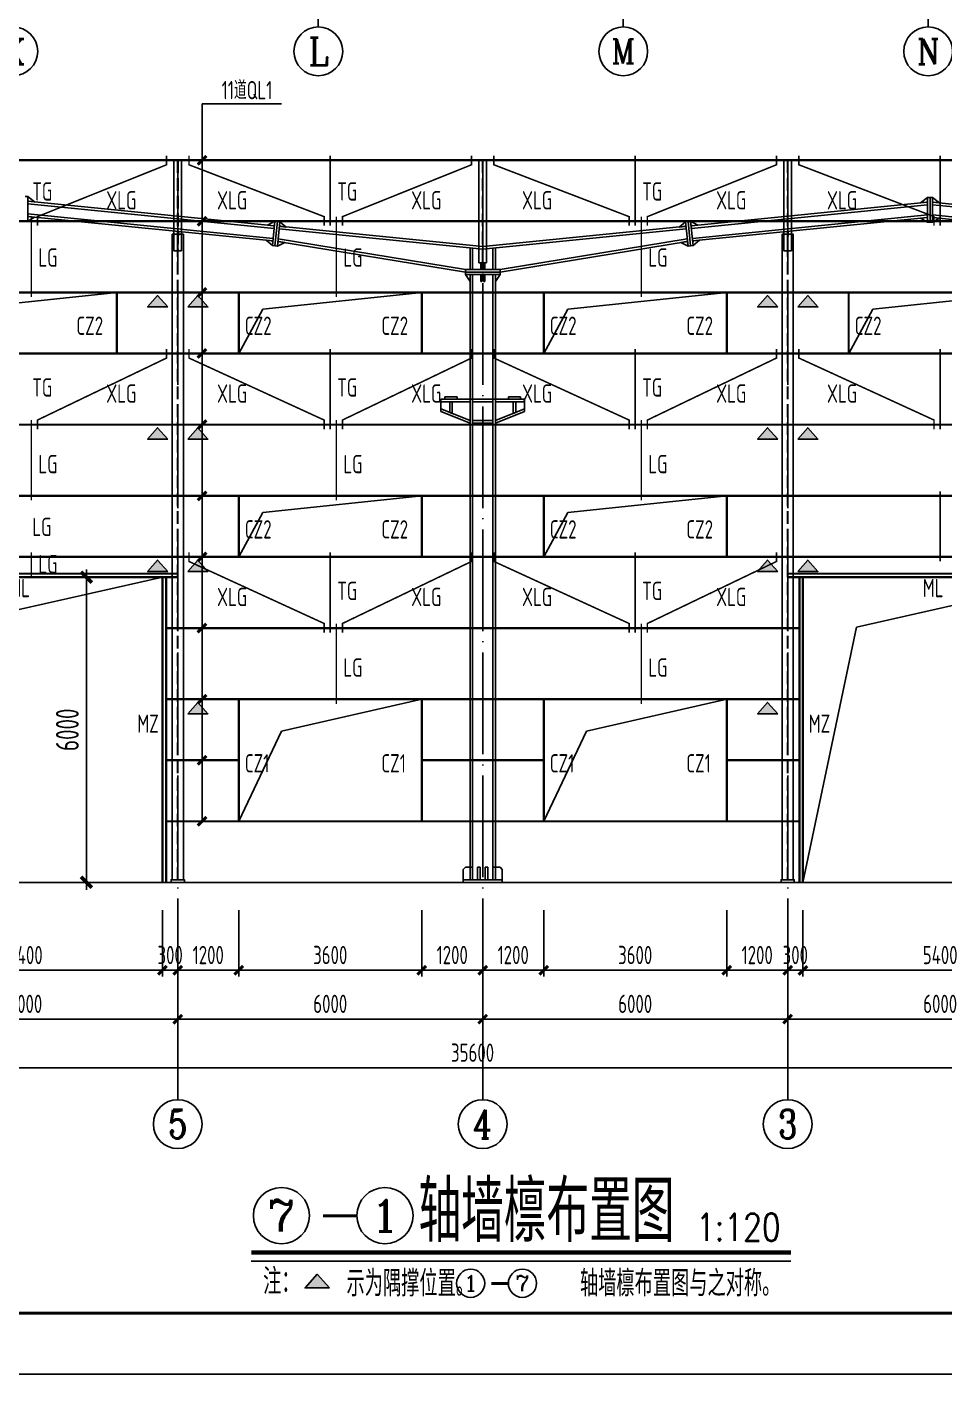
# Model space of a CAD drawing. Extents: x -1389621 to 57380, y -92505 to 283644.
# Drawn here: x 19604 to 37649, y 56395 to 82884 of the extents above; entities that cross this region are included whole.
import ezdxf
from ezdxf.enums import TextEntityAlignment as Align

# ---------------------------------------------------------------- set-up
doc = ezdxf.new("R2010")
doc.units = 0
doc.header["$LTSCALE"] = 100
doc.header["$MEASUREMENT"] = 0
doc.linetypes.add('DASH', pattern=[0.35, 0.25, -0.1])
doc.linetypes.add('DOTE', pattern=[2.42, 2, -0.2, 0.02, -0.2])
doc.layers.get('0').update_dxf_attribs({"linetype": 'CONTINUOUS'})
doc.layers.get('Defpoints').update_dxf_attribs({"linetype": 'CONTINUOUS'})
for name, color, linetype in [('10', 7, 'CONTINUOUS'), ('14', 2, 'CONTINUOUS'), ('5图框', 7, 'CONTINUOUS'), ('AXIS', 3, 'CONTINUOUS'), ('AXIS_TEXT', 7, 'CONTINUOUS'), ('BORDER', 7, 'CONTINUOUS'), ('DIM', 3, 'CONTINUOUS'), ('DIM_SYMB', 3, 'CONTINUOUS'), ('DOTE', 1, 'DOTE'), ('PUB_DIM', 3, 'CONTINUOUS'), ('TC', 151, 'CONTINUOUS'), ('构件号', 1, 'CONTINUOUS'), ('柱子', 3, 'CONTINUOUS'), ('系杆支撑', 2, 'CONTINUOUS')]:
    doc.layers.add(name, color=color, linetype=linetype)
doc.layers.add('HATCH', color=254, linetype='CONTINUOUS', lineweight=0)
doc.layers.add('数字', color=3, linetype='CONTINUOUS', lineweight=20)
doc.styles.add('_TCH_AXIS', font='COMPLEX', dxfattribs={"bigfont": 'GBCBIG'})
doc.styles.add('COMPLEX', font='COMPLEX')
doc.styles.add('hztxt', font='txt', dxfattribs={"width": 0.7, "height": 10, "bigfont": 'hztxt.shx'})
doc.styles.add('TSSD_Dimension', font='tssdeng.shx', dxfattribs={"width": 0.7, "bigfont": 'hztxt.shx'})
doc.styles.add('TSSD_REIN', font='Tssdeng.shx', dxfattribs={"width": 0.7, "bigfont": 'hztxt.shx'})
doc.dimstyles.new('TSSD_100_100', dxfattribs={"dimtxt": 300, "dimasz": 100, "dimexe": 100, "dimexo": 250, "dimgap": 100, "dimtad": 1, "dimdec": 0, "dimzin": 0, "dimdsep": 46, "dimtxsty": 'TSSD_Dimension', "dimblk": 'ARCHTICK', "dimblk1": 'ARCHTICK', "dimblk2": 'ARCHTICK', "dimcen": 0, "dimdle": 100, "dimclrt": 7, "dimadec": 0, "dimazin": 0, "dimtfac": 1, "dimtdec": 0, "dimtix": 1, "dimtmove": 2, "dimatfit": 3, "dimfxl": 0, "dimtolj": 1, "dimtzin": 0, "dimarcsym": 0})

# ---------------------------------------------------------------- blocks, each defined once
blk = doc.blocks.new('_ArchTick')
at = {"color": 0, "linetype": 'ByBlock'}
blk.add_lwpolyline([(-0.71, -0.71, 0.5, 0.5, 0), (0.71, 0.71, 0.5, 0.5, 0)], format="xyseb", dxfattribs=at)
blk = doc.blocks.new('*D246')
at = {"layer": 'Defpoints', "color": 0, "ltscale": 100}
for p in [(34572, 64854), (40572, 64854), (34572, 63375)]:
    blk.add_point(p, dxfattribs=at)
at = {"layer": 'DIM', "color": 0, "lineweight": -2, "ltscale": 100}
for p, q in [((34572, 64554), (34572, 63255)), ((40572, 64554), (40572, 63255)), ((40692, 63375), (34452, 63375))]:
    blk.add_line(p, q, dxfattribs=at)
at = {"layer": 'DIM', "color": 0, "lineweight": -2, "ltscale": 100, "xscale": 120, "yscale": 120, "zscale": 120, "rotation": 180}
blk.add_blockref('_ArchTick', (34572, 63375), dxfattribs=at)
at = {"layer": 'DIM', "color": 0, "lineweight": -2, "ltscale": 100, "xscale": 120, "yscale": 120, "zscale": 120}
blk.add_blockref('_ArchTick', (40572, 63375), dxfattribs=at)
at = {"layer": 'DIM', "color": 7, "ltscale": 100, "insert": (37572, 63675), "char_height": 360, "attachment_point": 5, "style": 'TSSD_Dimension'}
blk.add_mtext('\\A1;6000', dxfattribs=at)
blk = doc.blocks.new('*D247')
at = {"layer": 'Defpoints', "color": 0, "ltscale": 100}
for p in [(28572, 64854), (34572, 64854), (28572, 63375)]:
    blk.add_point(p, dxfattribs=at)
at = {"layer": 'DIM', "color": 0, "lineweight": -2, "ltscale": 100}
for p, q in [((28572, 64554), (28572, 63255)), ((34572, 64554), (34572, 63255)), ((34692, 63375), (28452, 63375))]:
    blk.add_line(p, q, dxfattribs=at)
at = {"layer": 'DIM', "color": 0, "lineweight": -2, "ltscale": 100, "xscale": 120, "yscale": 120, "zscale": 120, "rotation": 180}
blk.add_blockref('_ArchTick', (28572, 63375), dxfattribs=at)
at = {"layer": 'DIM', "color": 0, "lineweight": -2, "ltscale": 100, "xscale": 120, "yscale": 120, "zscale": 120}
blk.add_blockref('_ArchTick', (34572, 63375), dxfattribs=at)
at = {"layer": 'DIM', "color": 7, "ltscale": 100, "insert": (31572, 63675), "char_height": 360, "attachment_point": 5, "style": 'TSSD_Dimension'}
blk.add_mtext('\\A1;6000', dxfattribs=at)
blk = doc.blocks.new('*D248')
at = {"layer": 'Defpoints', "color": 0, "ltscale": 100}
for p in [(22572, 64854), (28572, 64854), (22572, 63375)]:
    blk.add_point(p, dxfattribs=at)
at = {"layer": 'DIM', "color": 0, "lineweight": -2, "ltscale": 100}
for p, q in [((22572, 64554), (22572, 63255)), ((28572, 64554), (28572, 63255)), ((28692, 63375), (22452, 63375))]:
    blk.add_line(p, q, dxfattribs=at)
at = {"layer": 'DIM', "color": 0, "lineweight": -2, "ltscale": 100, "xscale": 120, "yscale": 120, "zscale": 120}
for p, rotation in [((22572, 63375), 180.0000000000011), ((28572, 63375), 1.119104808822158e-12)]:
    blk.add_blockref('_ArchTick', p, dxfattribs=dict(at, rotation=rotation))
at = {"layer": 'DIM', "color": 7, "ltscale": 100, "insert": (25572, 63675), "char_height": 360, "attachment_point": 5, "style": 'TSSD_Dimension'}
blk.add_mtext('\\A1;6000', dxfattribs=at)
blk = doc.blocks.new('*D249')
at = {"layer": 'Defpoints', "color": 0, "ltscale": 100}
for p in [(16572, 64854), (22572, 64854), (16572, 63375)]:
    blk.add_point(p, dxfattribs=at)
at = {"layer": 'DIM', "color": 0, "lineweight": -2, "ltscale": 100}
for p, q in [((16572, 64554), (16572, 63255)), ((22572, 64554), (22572, 63255)), ((22692, 63375), (16452, 63375))]:
    blk.add_line(p, q, dxfattribs=at)
at = {"layer": 'DIM', "color": 0, "lineweight": -2, "ltscale": 100, "xscale": 120, "yscale": 120, "zscale": 120, "rotation": 180}
blk.add_blockref('_ArchTick', (16572, 63375), dxfattribs=at)
at = {"layer": 'DIM', "color": 0, "lineweight": -2, "ltscale": 100, "xscale": 120, "yscale": 120, "zscale": 120}
blk.add_blockref('_ArchTick', (22572, 63375), dxfattribs=at)
at = {"layer": 'DIM', "color": 7, "ltscale": 100, "insert": (19572, 63675), "char_height": 360, "attachment_point": 5, "style": 'TSSD_Dimension'}
blk.add_mtext('\\A1;6000', dxfattribs=at)
blk = doc.blocks.new('_AXISO')
blk.add_circle((0, 0), 0.5)
at = {"layer": 'AXIS_TEXT', "style": 'COMPLEX', "width": 1.041667}
blk.add_attdef('A', text='', height=0.56, dxfattribs=at).set_placement((-0.25, -0.28), (0.25, -0.28), align=Align.FIT)
blk = doc.blocks.new('*D252')
at = {"layer": 'Defpoints', "color": 0, "ltscale": 100}
for p in [(10572, 65094), (46172, 65094), (10572, 62415)]:
    blk.add_point(p, dxfattribs=at)
at = {"layer": 'DIM', "color": 0, "lineweight": -2, "ltscale": 100}
for p, q in [((10572, 64794), (10572, 62295)), ((46172, 64794), (46172, 62295)), ((46292, 62415), (10452, 62415))]:
    blk.add_line(p, q, dxfattribs=at)
at = {"layer": 'DIM', "color": 0, "lineweight": -2, "ltscale": 100, "xscale": 120, "yscale": 120, "zscale": 120, "rotation": 180.0000000000001}
blk.add_blockref('_ArchTick', (10572, 62415), dxfattribs=at)
at = {"layer": 'DIM', "color": 0, "lineweight": -2, "ltscale": 100, "xscale": 120, "yscale": 120, "zscale": 120}
blk.add_blockref('_ArchTick', (46172, 62415), dxfattribs=at)
at = {"layer": 'DIM', "color": 7, "ltscale": 100, "insert": (28372, 62715), "char_height": 360, "attachment_point": 5, "style": 'TSSD_Dimension'}
blk.add_mtext('\\A1;35600', dxfattribs=at)
blk = doc.blocks.new('*D293')
at = {"layer": 'Defpoints', "color": 0, "ltscale": 100}
for p in [(16872, 65814), (22272, 65814), (16872, 64335)]:
    blk.add_point(p, dxfattribs=at)
at = {"layer": 'DIM', "color": 0, "lineweight": -2, "ltscale": 100}
for p, q in [((16872, 65514), (16872, 64215)), ((22272, 65514), (22272, 64215)), ((22392, 64335), (16752, 64335))]:
    blk.add_line(p, q, dxfattribs=at)
at = {"layer": 'DIM', "color": 0, "lineweight": -2, "ltscale": 100, "xscale": 120, "yscale": 120, "zscale": 120}
for p, rotation in [((16872, 64335), 179.9999999999985), ((22272, 64335), 359.9999999999985)]:
    blk.add_blockref('_ArchTick', p, dxfattribs=dict(at, rotation=rotation))
at = {"layer": 'DIM', "color": 7, "ltscale": 100, "insert": (19572, 64635), "char_height": 360, "attachment_point": 5, "style": 'TSSD_Dimension'}
blk.add_mtext('\\A1;5400', dxfattribs=at)
blk = doc.blocks.new('*D294')
at = {"layer": 'Defpoints', "color": 0, "ltscale": 100}
for p in [(22272, 65814), (22572, 65814), (22272, 64335)]:
    blk.add_point(p, dxfattribs=at)
at = {"layer": 'DIM', "color": 0, "lineweight": -2, "ltscale": 100}
for p, q in [((22272, 65514), (22272, 64215)), ((22572, 65514), (22572, 64215)), ((22272, 64335), (22152, 64335)), ((22572, 64335), (22272, 64335)), ((22572, 64335), (22692, 64335))]:
    blk.add_line(p, q, dxfattribs=at)
at = {"layer": 'DIM', "color": 0, "lineweight": -2, "ltscale": 100, "xscale": 120, "yscale": 120, "zscale": 120}
for p, rotation in [((22272, 64335), 359.9999999999944), ((22572, 64335), 179.9999999999945)]:
    blk.add_blockref('_ArchTick', p, dxfattribs=dict(at, rotation=rotation))
at = {"layer": 'DIM', "color": 7, "ltscale": 100, "insert": (22422, 64635), "char_height": 360, "attachment_point": 5, "style": 'TSSD_Dimension'}
blk.add_mtext('\\A1;300', dxfattribs=at)
blk = doc.blocks.new('*D295')
at = {"layer": 'Defpoints', "color": 0, "ltscale": 100}
for p in [(22572, 65814), (23772, 65814), (22572, 64335)]:
    blk.add_point(p, dxfattribs=at)
at = {"layer": 'DIM', "color": 0, "lineweight": -2, "ltscale": 100}
for p, q in [((22572, 65514), (22572, 64215)), ((23772, 65514), (23772, 64215)), ((23892, 64335), (22452, 64335))]:
    blk.add_line(p, q, dxfattribs=at)
at = {"layer": 'DIM', "color": 0, "lineweight": -2, "ltscale": 100, "xscale": 120, "yscale": 120, "zscale": 120}
for p, rotation in [((22572, 64335), 179.9999999999972), ((23772, 64335), 359.9999999999973)]:
    blk.add_blockref('_ArchTick', p, dxfattribs=dict(at, rotation=rotation))
at = {"layer": 'DIM', "color": 7, "ltscale": 100, "insert": (23172, 64635), "char_height": 360, "attachment_point": 5, "style": 'TSSD_Dimension'}
blk.add_mtext('\\A1;1200', dxfattribs=at)
blk = doc.blocks.new('*D296')
at = {"layer": 'Defpoints', "color": 0, "ltscale": 100}
for p in [(23772, 65814), (27372, 65814), (23772, 64335)]:
    blk.add_point(p, dxfattribs=at)
at = {"layer": 'DIM', "color": 0, "lineweight": -2, "ltscale": 100}
for p, q in [((23772, 65514), (23772, 64215)), ((27372, 65514), (27372, 64215)), ((27492, 64335), (23652, 64335))]:
    blk.add_line(p, q, dxfattribs=at)
at = {"layer": 'DIM', "color": 0, "lineweight": -2, "ltscale": 100, "xscale": 120, "yscale": 120, "zscale": 120}
for p, rotation in [((23772, 64335), 179.9999999999976), ((27372, 64335), 359.9999999999977)]:
    blk.add_blockref('_ArchTick', p, dxfattribs=dict(at, rotation=rotation))
at = {"layer": 'DIM', "color": 7, "ltscale": 100, "insert": (25572, 64635), "char_height": 360, "attachment_point": 5, "style": 'TSSD_Dimension'}
blk.add_mtext('\\A1;3600', dxfattribs=at)
blk = doc.blocks.new('*D297')
at = {"layer": 'Defpoints', "color": 0, "ltscale": 100}
for p in [(27372, 65814), (28572, 65814), (27372, 64335)]:
    blk.add_point(p, dxfattribs=at)
at = {"layer": 'DIM', "color": 0, "lineweight": -2, "ltscale": 100}
for p, q in [((27372, 65514), (27372, 64215)), ((28572, 65514), (28572, 64215)), ((28692, 64335), (27252, 64335))]:
    blk.add_line(p, q, dxfattribs=at)
at = {"layer": 'DIM', "color": 0, "lineweight": -2, "ltscale": 100, "xscale": 120, "yscale": 120, "zscale": 120}
for p, rotation in [((27372, 64335), 179.9999999999986), ((28572, 64335), 359.9999999999986)]:
    blk.add_blockref('_ArchTick', p, dxfattribs=dict(at, rotation=rotation))
at = {"layer": 'DIM', "color": 7, "ltscale": 100, "insert": (27972, 64635), "char_height": 360, "attachment_point": 5, "style": 'TSSD_Dimension'}
blk.add_mtext('\\A1;1200', dxfattribs=at)
blk = doc.blocks.new('*D298')
at = {"layer": 'Defpoints', "color": 0, "ltscale": 100}
for p in [(28572, 65814), (29772, 65814), (28572, 64335)]:
    blk.add_point(p, dxfattribs=at)
at = {"layer": 'DIM', "color": 0, "lineweight": -2, "ltscale": 100}
for p, q in [((28572, 65514), (28572, 64215)), ((29772, 65514), (29772, 64215)), ((29892, 64335), (28452, 64335))]:
    blk.add_line(p, q, dxfattribs=at)
at = {"layer": 'DIM', "color": 0, "lineweight": -2, "ltscale": 100, "xscale": 120, "yscale": 120, "zscale": 120}
for p, rotation in [((28572, 64335), 179.9999999999986), ((29772, 64335), 359.9999999999986)]:
    blk.add_blockref('_ArchTick', p, dxfattribs=dict(at, rotation=rotation))
at = {"layer": 'DIM', "color": 7, "ltscale": 100, "insert": (29172, 64635), "char_height": 360, "attachment_point": 5, "style": 'TSSD_Dimension'}
blk.add_mtext('\\A1;1200', dxfattribs=at)
blk = doc.blocks.new('*D299')
at = {"layer": 'Defpoints', "color": 0, "ltscale": 100}
for p in [(29772, 65814), (33372, 65814), (29772, 64335)]:
    blk.add_point(p, dxfattribs=at)
at = {"layer": 'DIM', "color": 0, "lineweight": -2, "ltscale": 100}
for p, q in [((29772, 65514), (29772, 64215)), ((33372, 65514), (33372, 64215)), ((33492, 64335), (29652, 64335))]:
    blk.add_line(p, q, dxfattribs=at)
at = {"layer": 'DIM', "color": 0, "lineweight": -2, "ltscale": 100, "xscale": 120, "yscale": 120, "zscale": 120}
for p, rotation in [((29772, 64335), 179.9999999999976), ((33372, 64335), 359.9999999999977)]:
    blk.add_blockref('_ArchTick', p, dxfattribs=dict(at, rotation=rotation))
at = {"layer": 'DIM', "color": 7, "ltscale": 100, "insert": (31572, 64635), "char_height": 360, "attachment_point": 5, "style": 'TSSD_Dimension'}
blk.add_mtext('\\A1;3600', dxfattribs=at)
blk = doc.blocks.new('*D300')
at = {"layer": 'Defpoints', "color": 0, "ltscale": 100}
for p in [(33372, 65814), (34572, 65814), (33372, 64335)]:
    blk.add_point(p, dxfattribs=at)
at = {"layer": 'DIM', "color": 0, "lineweight": -2, "ltscale": 100}
for p, q in [((33372, 65514), (33372, 64215)), ((34572, 65514), (34572, 64215)), ((34692, 64335), (33252, 64335))]:
    blk.add_line(p, q, dxfattribs=at)
at = {"layer": 'DIM', "color": 0, "lineweight": -2, "ltscale": 100, "xscale": 120, "yscale": 120, "zscale": 120}
for p, rotation in [((33372, 64335), 179.9999999999972), ((34572, 64335), 359.9999999999973)]:
    blk.add_blockref('_ArchTick', p, dxfattribs=dict(at, rotation=rotation))
at = {"layer": 'DIM', "color": 7, "ltscale": 100, "insert": (33972, 64635), "char_height": 360, "attachment_point": 5, "style": 'TSSD_Dimension'}
blk.add_mtext('\\A1;1200', dxfattribs=at)
blk = doc.blocks.new('*D301')
at = {"layer": 'Defpoints', "color": 0, "ltscale": 100}
for p in [(34572, 65814), (34872, 65814), (34572, 64335)]:
    blk.add_point(p, dxfattribs=at)
at = {"layer": 'DIM', "color": 0, "lineweight": -2, "ltscale": 100}
for p, q in [((34572, 65514), (34572, 64215)), ((34872, 65514), (34872, 64215)), ((34572, 64335), (34452, 64335)), ((34872, 64335), (34572, 64335)), ((34872, 64335), (34992, 64335))]:
    blk.add_line(p, q, dxfattribs=at)
at = {"layer": 'DIM', "color": 0, "lineweight": -2, "ltscale": 100, "xscale": 120, "yscale": 120, "zscale": 120}
for p, rotation in [((34572, 64335), 359.9999999999944), ((34872, 64335), 179.9999999999945)]:
    blk.add_blockref('_ArchTick', p, dxfattribs=dict(at, rotation=rotation))
at = {"layer": 'DIM', "color": 7, "ltscale": 100, "insert": (34722, 64635), "char_height": 360, "attachment_point": 5, "style": 'TSSD_Dimension'}
blk.add_mtext('\\A1;300', dxfattribs=at)
blk = doc.blocks.new('*D302')
at = {"layer": 'Defpoints', "color": 0, "ltscale": 100}
for p in [(34872, 65814), (40272, 65814), (34872, 64335)]:
    blk.add_point(p, dxfattribs=at)
at = {"layer": 'DIM', "color": 0, "lineweight": -2, "ltscale": 100}
for p, q in [((34872, 65514), (34872, 64215)), ((40272, 65514), (40272, 64215)), ((40392, 64335), (34752, 64335))]:
    blk.add_line(p, q, dxfattribs=at)
at = {"layer": 'DIM', "color": 0, "lineweight": -2, "ltscale": 100, "xscale": 120, "yscale": 120, "zscale": 120}
for p, rotation in [((34872, 64335), 179.9999999999985), ((40272, 64335), 359.9999999999985)]:
    blk.add_blockref('_ArchTick', p, dxfattribs=dict(at, rotation=rotation))
at = {"layer": 'DIM', "color": 7, "ltscale": 100, "insert": (37572, 64635), "char_height": 360, "attachment_point": 5, "style": 'TSSD_Dimension'}
blk.add_mtext('\\A1;5400', dxfattribs=at)
blk = doc.blocks.new('A$C7CE66645')
at = {"layer": '10', "ltscale": 100}
for p, q in [((106, 106), (106, 14213)), ((106, 14213), (1670, 14213))]:
    blk.add_line(p, q, dxfattribs=at)
at = {"layer": 'DIM', "ltscale": 100, "xscale": 120, "yscale": 120, "zscale": 120}
for p in [(106, 13106), (106, 11906), (106, 10506), (106, 9306), (106, 7906), (106, 6506), (106, 5306), (106, 3906), (106, 2506), (106, 1306), (106, 106)]:
    blk.add_blockref('_ArchTick', p, dxfattribs=at)
at = {"layer": '数字', "ltscale": 100, "style": 'TSSD_REIN', "width": 0.7}
blk.add_text('11道QL1', height=360, dxfattribs=at).set_placement((493, 14304))
blk = doc.blocks.new('A$C79605478')
at = {"layer": 'PUB_DIM', "linetype": 'Continuous'}
blk.add_hatch(color=6, dxfattribs=at).paths.add_polyline_path([(397, 0), (198, 223), (0, 0)])
at = {"layer": 'PUB_DIM', "color": 6, "linetype": 'Continuous'}
blk.add_lwpolyline([(397, 0), (198, 223), (0, 0)], close=True, dxfattribs=at)
blk = doc.blocks.new('*D2799')
at = {"layer": 'Defpoints', "color": 0, "ltscale": 100}
for p in [(20836, 72064), (20775, 66064), (20836, 66064)]:
    blk.add_point(p, dxfattribs=at)
at = {"layer": 'DIM', "color": 0, "lineweight": -2, "ltscale": 100}
for p, q in [((20461, 72064), (20625, 72064)), ((20775, 72214), (20775, 65914)), ((20461, 66064), (20625, 66064))]:
    blk.add_line(p, q, dxfattribs=at)
at = {"layer": 'DIM', "color": 0, "lineweight": -2, "ltscale": 100, "xscale": 150, "yscale": 150, "zscale": 150}
for p, rotation in [((20775, 72064), 90), ((20775, 66064), 270)]:
    blk.add_blockref('_ArchTick', p, dxfattribs=dict(at, rotation=rotation))
at = {"layer": 'DIM', "color": 7, "ltscale": 100, "insert": (20400, 69064), "char_height": 450, "attachment_point": 5, "rotation": 90, "style": 'TSSD_Dimension'}
blk.add_mtext('\\A1;6000', dxfattribs=at)

msp = doc.modelspace()

# ---------------------------------------------------------------- hatches: boundary and pattern name
at = {"layer": 'HATCH', "ltscale": 100}
msp.add_hatch(color=256, dxfattribs=at).paths.add_polyline_path([(25554.466, 58090.262), (25316.54, 58357.301), (25078.614, 58090.262)])

# ---------------------------------------------------------------- linework, layer by layer
at = {"ltscale": 100}
for p, q in [((18244.083, 77335.22), (21371.998, 77664.03)), ((24244.083, 77335.22), (27371.998, 77664.03)), ((30244.083, 77335.22), (33371.998, 77664.03)), ((36244.083, 77335.22), (39371.998, 77664.03)), ((23771.998, 76464.03), (24244.083, 77335.22)), ((29771.998, 76464.03), (30244.083, 77335.22)), ((35771.998, 76464.03), (36244.083, 77335.22)), ((24244.083, 73335.22), (27371.998, 73664.03)), ((30244.083, 73335.22), (33371.998, 73664.03)), ((23771.998, 72464.03), (24244.083, 73335.22)), ((29771.998, 72464.03), (30244.083, 73335.22)), ((17923, 71083.814), (22272, 72064.03)), ((35923, 71083.814), (40272, 72064.03)), ((34872, 66064.03), (35923, 71083.814)), ((24613.081, 69036.18), (27371.998, 69664.03)), ((30613.081, 69036.18), (33371.998, 69664.03)), ((23771.998, 67264.03), (24613.081, 69036.18)), ((29771.998, 67264.03), (30613.081, 69036.18)), ((9545.439, 66064.03), (47052.793, 66064.03))]:
    msp.add_line(p, q, dxfattribs=at)
at = {"layer": '14', "color": 251}
for p, q in [((19571.999, 79549.031), (19621.999, 79549.031)), ((19621.999, 79549.031), (19621.999, 79064.03)), ((19621.999, 79479.029), (19621.999, 79549.031)), ((19621.999, 79549.031), (19756.329, 79445.597)), ((19641.9, 79457.041), (19621.999, 79479.029)), ((37187.662, 79425.596), (37321.988, 79529.032)), ((37321.988, 79044.029), (37321.988, 79529.032)), ((37321.988, 79529.032), (37371.988, 79529.032)), ((37321.988, 79529.032), (37321.988, 79459.031)), ((37371.988, 79044.029), (37371.988, 79529.032)), ((37371.988, 79529.032), (37421.988, 79529.032)), ((37371.988, 79529.032), (37371.988, 79044.029)), ((37421.988, 79529.032), (37421.988, 79044.029)), ((37421.988, 79459.031), (37421.988, 79529.032)), ((37421.988, 79529.032), (37556.32, 79425.596)), ((19756.329, 79445.597), (19641.9, 79457.041)), ((37302.09, 79437.04), (37187.662, 79425.596)), ((37321.988, 79459.031), (37302.09, 79437.04)), ((37441.891, 79437.04), (37421.988, 79459.031)), ((37556.32, 79425.596), (37441.891, 79437.04)), ((19621.999, 79064.03), (19571.999, 79064.03)), ((19621.999, 79137.535), (19641.9, 79155.546)), ((19756.329, 79144.102), (19621.999, 79067.533)), ((19621.999, 79067.533), (19621.999, 79137.535)), ((19641.9, 79155.546), (19756.329, 79144.102)), ((24338.164, 78987.413), (24481.448, 79063.536)), ((24452.594, 78975.968), (24338.164, 78987.413)), ((24433.69, 78585.914), (24481.448, 79063.536)), ((24474.484, 78993.882), (24452.594, 78975.968)), ((24481.448, 79063.536), (24474.484, 78993.882)), ((24481.448, 79063.536), (24531.201, 79058.561)), ((24531.201, 79058.561), (24483.443, 78580.94)), ((24483.443, 78580.94), (24531.201, 79058.561)), ((24531.201, 79058.561), (24580.952, 79053.587)), ((24580.952, 79053.587), (24533.194, 78575.965)), ((24573.988, 78983.93), (24580.952, 79053.584)), ((24591.897, 78962.04), (24573.988, 78983.93)), ((24580.952, 79053.584), (24706.328, 78950.596)), ((24706.328, 78950.596), (24591.897, 78962.04)), ((32437.666, 78950.596), (32563.042, 79053.584)), ((32552.096, 78962.04), (32437.666, 78950.596)), ((32570.006, 78983.93), (32552.096, 78962.04)), ((32563.042, 79053.584), (32612.793, 79058.561)), ((32610.805, 78575.965), (32563.042, 79053.584)), ((32563.042, 79053.584), (32570.006, 78983.93)), ((32612.793, 79058.561), (32662.546, 79063.536)), ((32612.793, 79058.561), (32660.557, 78580.943)), ((32660.557, 78580.943), (32612.793, 79058.561)), ((32662.546, 79063.536), (32710.309, 78585.917)), ((32669.51, 78993.882), (32662.546, 79063.536)), ((32662.546, 79063.536), (32805.83, 78987.413)), ((32691.402, 78975.975), (32669.51, 78993.882)), ((32805.83, 78987.413), (32691.402, 78975.975)), ((37187.662, 79124.101), (37302.09, 79135.545)), ((37321.988, 79047.532), (37187.662, 79124.101)), ((37302.09, 79135.545), (37321.988, 79117.533)), ((37321.988, 79117.533), (37321.988, 79047.532)), ((37371.988, 79044.029), (37321.988, 79044.029)), ((37421.988, 79044.029), (37371.988, 79044.029)), ((37421.988, 79117.533), (37441.891, 79135.545)), ((37556.32, 79124.101), (37421.988, 79047.535)), ((37421.988, 79047.535), (37421.988, 79117.533)), ((37441.891, 79135.545), (37556.32, 79124.101)), ((24433.69, 78585.914), (24308.314, 78688.902)), ((24308.314, 78688.902), (24422.745, 78677.458)), ((24422.745, 78677.458), (24440.655, 78655.567)), ((32703.345, 78655.57), (32721.254, 78677.461)), ((32835.684, 78688.902), (32710.309, 78585.917)), ((32721.254, 78677.461), (32835.684, 78688.902)), ((24440.655, 78655.567), (24433.69, 78585.914)), ((24483.443, 78580.94), (24433.69, 78585.914)), ((24533.194, 78575.965), (24483.443, 78580.94)), ((24533.194, 78575.968), (24540.158, 78645.622)), ((24675.386, 78643.775), (24533.194, 78575.968)), ((24540.158, 78645.622), (24561.888, 78662.3)), ((24561.888, 78662.3), (24675.386, 78643.775)), ((28321.998, 78113.978), (28321.998, 78538.783)), ((28321.998, 78538.783), (28371.998, 78533.784)), ((28371.998, 78533.784), (28371.998, 78113.978)), ((28771.998, 78533.778), (28821.998, 78538.78)), ((28771.998, 78113.978), (28771.998, 78533.778)), ((28821.998, 78538.78), (28821.998, 78113.978)), ((32468.614, 78643.772), (32582.112, 78662.297)), ((32610.805, 78575.965), (32468.614, 78643.772)), ((32582.112, 78662.297), (32603.841, 78645.619)), ((32603.841, 78645.619), (32610.805, 78575.965)), ((32660.557, 78580.943), (32610.805, 78575.965)), ((32710.309, 78585.917), (32660.557, 78580.943)), ((32710.309, 78585.917), (32703.345, 78655.57)), ((28531.999, 78113.978), (28531.999, 78248.979)), ((28531.999, 78248.979), (28556.999, 78248.979)), ((28556.999, 78248.979), (28556.999, 78113.978)), ((28611.998, 78248.979), (28586.998, 78248.979)), ((28586.998, 78248.979), (28586.998, 78113.978)), ((28611.998, 78113.978), (28611.998, 78248.979)), ((28231.999, 78113.975), (28911.998, 78113.981)), ((28231.999, 78063.975), (28231.999, 78113.975)), ((28911.998, 78063.981), (28231.999, 78063.975)), ((28231.999, 78063.975), (28911.998, 78063.981)), ((28231.999, 78013.975), (28231.999, 78063.975)), ((28911.998, 78013.981), (28231.999, 78013.975)), ((28231.999, 78013.975), (28301.999, 78013.978)), ((28321.998, 77878.977), (28231.999, 78013.975)), ((28301.999, 78013.978), (28321.998, 77993.977)), ((28371.998, 78113.978), (28321.998, 78113.978)), ((28321.998, 77993.977), (28321.998, 77878.977)), ((28556.999, 78113.978), (28531.999, 78113.978)), ((28531.999, 78013.978), (28531.999, 77878.977)), ((28556.999, 78013.978), (28531.999, 78013.978)), ((28531.999, 77878.977), (28556.999, 77878.977)), ((28556.999, 77878.977), (28556.999, 78013.978)), ((28586.998, 78113.978), (28611.998, 78113.978)), ((28586.998, 77878.977), (28586.998, 78013.978)), ((28586.998, 78013.978), (28611.998, 78013.978)), ((28611.998, 77878.977), (28586.998, 77878.977)), ((28611.998, 78013.978), (28611.998, 77878.977)), ((28821.998, 78113.978), (28771.998, 78113.978)), ((28911.998, 78013.981), (28821.998, 77878.977)), ((28821.998, 77993.98), (28841.998, 78013.978)), ((28821.998, 77878.977), (28821.998, 77993.98)), ((28841.998, 78013.978), (28911.998, 78013.981)), ((28911.998, 78113.981), (28911.998, 78063.981)), ((28911.998, 78063.981), (28911.998, 78013.981)), ((27746.998, 75564.03), (28321.998, 75564.03)), ((27746.998, 75514.03), (27746.998, 75564.03)), ((28321.998, 75514.03), (27746.998, 75514.03)), ((27746.998, 75514.03), (27746.998, 75374.031)), ((28321.998, 75514.03), (27746.998, 75514.03)), ((28066.998, 75614.03), (27826.999, 75614.03)), ((27826.999, 75614.03), (27826.999, 75564.03)), ((28066.998, 75564.03), (27826.999, 75564.03)), ((27921.998, 75304.029), (27921.998, 75514.03)), ((27921.998, 75514.03), (27971.998, 75514.03)), ((27971.998, 75514.03), (27971.998, 75284.03)), ((28066.998, 75564.03), (28066.998, 75614.03)), ((28321.998, 75564.03), (28321.998, 75514.03)), ((28321.998, 75144.03), (28321.998, 75514.03)), ((28371.998, 75564.03), (28771.998, 75564.03)), ((28371.998, 75514.03), (28371.998, 75564.03)), ((28771.998, 75514.03), (28371.998, 75514.03)), ((28771.998, 75564.03), (28771.998, 75514.03)), ((28821.998, 75564.03), (29396.998, 75564.03)), ((28821.998, 75514.03), (28821.998, 75564.03)), ((29396.998, 75514.03), (28821.998, 75514.03)), ((28821.998, 75514.03), (28821.998, 75144.03)), ((29396.998, 75514.03), (28821.998, 75514.03)), ((29076.999, 75614.03), (29316.998, 75614.03)), ((29076.999, 75564.03), (29076.999, 75614.03)), ((29316.998, 75564.03), (29076.999, 75564.03)), ((29171.998, 75284.03), (29171.998, 75514.03)), ((29171.998, 75514.03), (29221.998, 75514.03)), ((29221.998, 75514.03), (29221.998, 75304.029)), ((29316.998, 75614.03), (29316.998, 75564.03)), ((29396.998, 75564.03), (29396.998, 75514.03)), ((29396.998, 75374.031), (29396.998, 75514.03)), ((27746.998, 75374.031), (28321.998, 75144.03)), ((27746.998, 75374.031), (28321.998, 75144.03)), ((27746.998, 75324.031), (27746.998, 75374.031)), ((28321.998, 75094.03), (27746.998, 75324.031)), ((27971.998, 75284.03), (27921.998, 75304.029)), ((28821.998, 75144.03), (29396.998, 75374.031)), ((28821.998, 75144.03), (29396.998, 75374.031)), ((29396.998, 75324.031), (28821.998, 75094.03)), ((29221.998, 75304.029), (29171.998, 75284.03)), ((29396.998, 75374.031), (29396.998, 75324.031)), ((28321.998, 75144.03), (28321.998, 75094.03)), ((28371.998, 75144.03), (28771.998, 75144.03)), ((28371.998, 75094.03), (28371.998, 75144.03)), ((28771.998, 75094.03), (28371.998, 75094.03)), ((28771.998, 75144.03), (28771.998, 75094.03)), ((28821.998, 75094.03), (28821.998, 75144.03)), ((28186.998, 66319.03), (28231.998, 66364.03)), ((28186.998, 66114.03), (28186.998, 66319.03)), ((28231.998, 66364.03), (28321.998, 66364.03)), ((28321.998, 66364.03), (28321.998, 66134.03)), ((28321.998, 66114.03), (28321.998, 66364.03)), ((28321.998, 66364.03), (28371.998, 66364.03)), ((28371.998, 66364.03), (28371.998, 66114.03)), ((28471.998, 66114.03), (28471.998, 66364.03)), ((28471.998, 66364.03), (28521.998, 66364.03)), ((28521.998, 66364.03), (28521.998, 66114.03)), ((28621.998, 66114.03), (28621.998, 66364.03)), ((28621.998, 66364.03), (28671.998, 66364.03)), ((28671.998, 66364.03), (28671.998, 66114.03)), ((28771.998, 66114.03), (28771.998, 66364.03)), ((28771.998, 66364.03), (28821.998, 66364.03)), ((28821.998, 66364.03), (28821.998, 66134.03)), ((28911.999, 66364.03), (28821.998, 66364.03)), ((28821.998, 66364.03), (28821.998, 66114.03)), ((28956.999, 66319.03), (28911.999, 66364.03)), ((28956.999, 66114.03), (28956.999, 66319.03)), ((28186.998, 66064.03), (28186.998, 66114.03)), ((28186.998, 66114.03), (28956.999, 66114.03)), ((28301.999, 66114.03), (28186.998, 66114.03)), ((28956.999, 66064.03), (28186.998, 66064.03)), ((28321.998, 66134.03), (28301.999, 66114.03)), ((28371.998, 66114.03), (28321.998, 66114.03)), ((28521.998, 66114.03), (28471.998, 66114.03)), ((28671.998, 66114.03), (28621.998, 66114.03)), ((28821.998, 66114.03), (28771.998, 66114.03)), ((28821.998, 66134.03), (28841.998, 66114.03)), ((28841.998, 66114.03), (28956.999, 66114.03)), ((28956.999, 66114.03), (28956.999, 66064.03))]:
    msp.add_line(p, q, dxfattribs=at)
for points in [[(22441.999, 66064.03), (22441.999, 66114.03), (22701.998, 66114.03), (22701.998, 66064.03)], [(34441.999, 66064.03), (34441.999, 66114.03), (34701.998, 66114.03), (34701.998, 66064.03)]]:
    msp.add_lwpolyline(points, close=True, dxfattribs=at)
at = {"layer": '5图框'}
msp.add_lwpolyline([(25554.466, 58090.262), (25316.54, 58357.301), (25078.614, 58090.262)], close=True, dxfattribs=at)
at = {"layer": 'AXIS'}
for p, q in [((25336.81, 86450.485), (25336.81, 82884.467)), ((31336.81, 86450.485), (31336.81, 82884.467)), ((37336.81, 86450.485), (37336.81, 82884.467)), ((22572, 64614.03), (22572, 61790)), ((28572, 64614.03), (28572, 61790)), ((34572, 64614.03), (34572, 61790))]:
    msp.add_line(p, q, dxfattribs=at)
at = {"layer": 'BORDER'}
msp.add_lwpolyline([(-43539.856, 56395.346), (-43539.856, 127675.346), (57380.144, 127675.346), (57380.144, 56395.346)], close=True, dxfattribs=at)
at = {"layer": 'BORDER', "const_width": 60}
msp.add_lwpolyline([(-40539.856, 57595.346), (-40539.856, 126475.346), (56180.144, 126475.346), (56180.144, 57595.346)], close=True, dxfattribs=at)
at = {"layer": 'DIM_SYMB', "const_width": 83.966}
msp.add_lwpolyline([(24018.339, 58782.974), (34636.821, 58782.974)], dxfattribs=at)
at = {"layer": 'DIM_SYMB'}
msp.add_lwpolyline([(24018.339, 58615.041), (34636.821, 58615.041)], dxfattribs=at)
at = {"layer": 'DOTE', "linetype": 'DOTE', "ltscale": 10}
for p, q in [((22572, 80264.03), (22572, 64614.03)), ((28572, 80264.03), (28572, 64614.03)), ((34572, 80264.03), (34572, 64614.03))]:
    msp.add_line(p, q, dxfattribs=at)
at = {"layer": '构件号', "const_width": 45}
for points in [[(10371.998, 80264.03), (46372, 80264.03)], [(10371.998, 79064.03), (46372, 79064.03)], [(10371.998, 77664.03), (46372, 77664.03)], [(21371.998, 77664.03), (21371.998, 76464.03)], [(23771.998, 77664.03), (23771.998, 76464.03)], [(27371.998, 77664.03), (27371.998, 76464.03)], [(29771.998, 77664.03), (29771.998, 76464.03)], [(33371.998, 77664.03), (33371.998, 76464.03)], [(35771.998, 77664.03), (35771.998, 76464.03)], [(10371.998, 76464.03), (46372, 76464.03)], [(10371.998, 75064.03), (46372, 75064.03)], [(10371.998, 73664.03), (46372, 73664.03)], [(23771.998, 73664.03), (23771.998, 72464.03)], [(27371.998, 73664.03), (27371.998, 72464.03)], [(29771.998, 73664.03), (29771.998, 72464.03)], [(33371.998, 73664.03), (33371.998, 72464.03)], [(10371.998, 72464.03), (46372, 72464.03)], [(16572, 72134.03), (22572, 72134.03)], [(16572, 72064.03), (22572, 72064.03)], [(22272, 72064.03), (22272, 66064.03)], [(22342, 72064.03), (22342, 66064.03)], [(34572, 72134.03), (40572, 72134.03)], [(34572, 72064.03), (40572, 72064.03)], [(34802, 72064.03), (34802, 66064.03)], [(34872, 72064.03), (34872, 66064.03)], [(22342, 71064.03), (34802, 71064.03)], [(22342, 69664.03), (34802, 69664.03)], [(23771.998, 69664.03), (23771.998, 67264.03)], [(27371.998, 69664.03), (27371.998, 67264.03)], [(29771.998, 69664.03), (29771.998, 67264.03)], [(33371.998, 69664.03), (33371.998, 67264.03)], [(22342, 68464.03), (23771.998, 68464.03)], [(27371.998, 68464.03), (29771.998, 68464.03)], [(33371.998, 68464.03), (34802, 68464.03)], [(22342, 67264.03), (34802, 67264.03)]]:
    msp.add_lwpolyline(points, dxfattribs=at)
at = {"layer": '柱子', "color": 251, "linetype": 'DASH', "ltscale": 10}
for p, q in [((22566.797, 80264.03), (22566.797, 78480.222)), ((22576.797, 80264.03), (22576.797, 78480.222)), ((28566.898, 80264.03), (28566.898, 78247.262)), ((28576.898, 80264.03), (28576.898, 78247.262)), ((34566.797, 80264.03), (34566.797, 78480.222)), ((34576.797, 80264.03), (34576.797, 78480.222)), ((22568.998, 66114.03), (22568.998, 78809.687)), ((22574.998, 66114.03), (22574.998, 78809.687)), ((34568.998, 66114.03), (34568.998, 78809.686)), ((34574.998, 66114.03), (34574.998, 78809.686))]:
    msp.add_line(p, q, dxfattribs=at)
at = {"layer": '柱子', "color": 251}
for p, q in [((19621.999, 79459.031), (24472.493, 78973.979)), ((19621.999, 79408.781), (24467.518, 78924.229)), ((19621.999, 79207.783), (24447.62, 78725.218)), ((32671.501, 78973.982), (37321.988, 79439.03)), ((32676.477, 78924.229), (37321.988, 79388.78)), ((37421.988, 79439.03), (42172, 78964.03)), ((37421.988, 79388.786), (42167.026, 78914.283)), ((19621.999, 79157.536), (24442.645, 78675.468)), ((24571.997, 78964.03), (28571.998, 78564.03)), ((28572, 78564.03), (32571.997, 78964.03)), ((32696.379, 78725.218), (37321.988, 79187.779)), ((32701.353, 78675.468), (37321.988, 79137.535)), ((37421.988, 79187.785), (42147.128, 78715.272)), ((37421.988, 79137.535), (42142.154, 78665.525)), ((24547.133, 78715.37), (28231.999, 78113.975)), ((24567.023, 78914.28), (28572.026, 78513.78)), ((28572.026, 78513.78), (32576.973, 78914.277)), ((28911.998, 78113.981), (32596.866, 78715.367)), ((24542.149, 78665.522), (28231.999, 78063.316)), ((28911.998, 78063.316), (32601.851, 78665.519)), ((28321.998, 75564.03), (28321.998, 78013.978)), ((28321.998, 78013.978), (28371.998, 78013.978)), ((28371.998, 75564.03), (28371.998, 78013.978)), ((28771.998, 75564.03), (28771.998, 78013.978)), ((28771.998, 78013.978), (28821.998, 78013.978)), ((28821.998, 75564.03), (28821.998, 78013.978)), ((28321.998, 66114.03), (28321.998, 75564.03)), ((28321.998, 75564.03), (28371.998, 75564.03)), ((28371.998, 66114.03), (28371.998, 75564.03)), ((28371.998, 75564.03), (28771.998, 75564.03)), ((28771.998, 66114.03), (28771.998, 75564.03)), ((28771.998, 75564.03), (28821.998, 75564.03)), ((28821.998, 66114.03), (28821.998, 75564.03))]:
    msp.add_line(p, q, dxfattribs=at)
for points in [[(22646.797, 78480.222), (22646.797, 80264.03), (22496.797, 80264.03), (22496.797, 78480.222), (22646.999, 78480.222)], [(28646.898, 78247.262), (28646.898, 80264.03), (28496.897, 80264.03), (28496.898, 78247.262), (28647.099, 78247.262)], [(34646.797, 78480.222), (34646.797, 80264.03), (34496.797, 80264.03), (34496.797, 78480.222), (34646.999, 78480.222)]]:
    msp.add_lwpolyline(points, dxfattribs=at)
for points in [[(22461.998, 66114.03), (22461.998, 78809.687), (22681.998, 78809.687), (22681.998, 66114.03)], [(22574.998, 78775.425), (22583.259, 78775.425), (22583.259, 78862.614), (22574.998, 78862.614)], [(34461.998, 66114.03), (34461.998, 78809.686), (34681.998, 78809.686), (34681.998, 66114.03)], [(34574.998, 78775.425), (34583.259, 78775.425), (34583.259, 78862.614), (34574.998, 78862.614)]]:
    msp.add_lwpolyline(points, close=True, dxfattribs=at)
at = {"layer": '系杆支撑', "const_width": 30}
for points in [[(22351.797, 80353.843), (22351.797, 80174.217), (19811.797, 79154.192), (19811.797, 78973.868)], [(22791.797, 80353.843), (22791.797, 80174.217), (25451.797, 79154.192), (25451.797, 78973.868)], [(25571.797, 80353.843), (25571.797, 78973.868)], [(28351.797, 80353.843), (28351.797, 80174.217), (25811.797, 79154.192), (25811.797, 78973.868)], [(28791.797, 80353.843), (28791.797, 80174.217), (31451.797, 79154.192), (31451.797, 78973.868)], [(31571.797, 80353.843), (31571.797, 78973.868)], [(34351.797, 80353.843), (34351.797, 80174.217), (31811.797, 79154.192), (31811.797, 78973.868)], [(34791.797, 80353.843), (34791.797, 80174.217), (37451.797, 79154.192), (37451.797, 78973.868)], [(37571.797, 80353.843), (37571.797, 78973.868)], [(19691.797, 79153.843), (19691.797, 77573.868)], [(25691.797, 79153.843), (25691.797, 77573.868)], [(31691.797, 79153.843), (31691.797, 77573.868)], [(22351.797, 76553.843), (22351.797, 76374.217), (19811.797, 75154.192), (19811.797, 74973.868)], [(22791.797, 76553.843), (22791.797, 76374.217), (25451.797, 75154.192), (25451.797, 74973.868)], [(25571.797, 76553.843), (25571.797, 74973.868)], [(28351.797, 76553.843), (28351.797, 76374.217), (25811.797, 75154.192), (25811.797, 74973.868)], [(28791.797, 76553.843), (28791.797, 76374.217), (31451.797, 75154.192), (31451.797, 74973.868)], [(31571.797, 76553.843), (31571.797, 74973.868)], [(34351.797, 76553.843), (34351.797, 76374.217), (31811.797, 75154.192), (31811.797, 74973.868)], [(34791.797, 76553.843), (34791.797, 76374.217), (37451.797, 75154.192), (37451.797, 74973.868)], [(37571.797, 76553.843), (37571.797, 74973.868)], [(19691.797, 75153.843), (19691.797, 73573.868)], [(25691.797, 75153.843), (25691.797, 73573.868)], [(31691.797, 75153.843), (31691.797, 73573.868)], [(37571.797, 73753.843), (37571.797, 72374.217)], [(19691.797, 72553.843), (19691.797, 72064.03)], [(22791.797, 72553.843), (22791.797, 72374.217), (25451.797, 71154.192), (25451.797, 70973.868)], [(25571.797, 72553.843), (25571.797, 70973.868)], [(28351.797, 72553.843), (28351.797, 72374.217), (25811.797, 71154.192), (25811.797, 70973.868)], [(28791.797, 72553.843), (28791.797, 72374.217), (31451.797, 71154.192), (31451.797, 70973.868)], [(31571.797, 72553.843), (31571.797, 70973.868)], [(34351.797, 72553.843), (34351.797, 72374.217), (31811.797, 71154.192), (31811.797, 70973.868)], [(25691.797, 71153.843), (25691.797, 69573.868)], [(31691.797, 71153.843), (31691.797, 69573.868)]]:
    msp.add_lwpolyline(points, dxfattribs=at)

# ---------------------------------------------------------------- block references
at = {"layer": '10', "ltscale": 100}
msp.add_blockref('A$C7CE66645', (22943.315, 67157.964), dxfattribs=at)
at = {"layer": 'AXIS'}
ref = msp.add_blockref('_AXISO', (19336.81, 82404.467), dxfattribs=dict(at, xscale=960, yscale=960, zscale=960))
ref.add_attrib('A', 'K', dxfattribs={"layer": 'AXIS_TEXT', "ltscale": 0.5, "height": 498.312, "style": '_TCH_AXIS'}).set_placement((19111.384, 82155.311), (19562.237, 82155.311), align=Align.FIT)
ref = msp.add_blockref('_AXISO', (25336.81, 82404.467), dxfattribs=dict(at, xscale=960, yscale=960, zscale=960))
ref.add_attrib('A', 'L', dxfattribs={"layer": 'AXIS_TEXT', "ltscale": 0.5, "height": 546.829, "style": '_TCH_AXIS'}).set_placement((25141.514, 82131.052), (25532.106, 82131.052), align=Align.FIT)
ref = msp.add_blockref('_AXISO', (31336.81, 82404.467), dxfattribs=dict(at, xscale=960, yscale=960, zscale=960))
ref.add_attrib('A', 'M', dxfattribs={"layer": 'AXIS_TEXT', "ltscale": 0.5, "height": 475.176, "style": '_TCH_AXIS'}).set_placement((31099.223, 82166.879), (31574.398, 82166.879), align=Align.FIT)
ref = msp.add_blockref('_AXISO', (37336.81, 82404.467), dxfattribs=dict(at, xscale=960, yscale=960, zscale=960))
ref.add_attrib('A', 'N', dxfattribs={"layer": 'AXIS_TEXT', "ltscale": 0.5, "height": 498.312, "style": '_TCH_AXIS'}).set_placement((37111.384, 82155.311), (37562.237, 82155.311), align=Align.FIT)
ref = msp.add_blockref('_AXISO', (22572, 61310), dxfattribs=dict(at, xscale=-960, yscale=960, zscale=960))
ref.add_attrib('A', '5', dxfattribs={"layer": 'AXIS_TEXT', "ltscale": 0.5, "height": 559.138, "style": '_TCH_AXIS'}).set_placement((22385.621, 61030.431), (22758.379, 61030.431), align=Align.FIT)
ref = msp.add_blockref('_AXISO', (28572, 61310), dxfattribs=dict(at, xscale=-960, yscale=960, zscale=960))
ref.add_attrib('A', '4', dxfattribs={"layer": 'AXIS_TEXT', "ltscale": 0.5, "height": 559.138, "style": '_TCH_AXIS', "width": 0.875}).set_placement((28385.621, 61030.431), (28758.379, 61030.431), align=Align.FIT)
ref = msp.add_blockref('_AXISO', (34572, 61310), dxfattribs=dict(at, xscale=-960, yscale=960, zscale=960))
ref.add_attrib('A', '3', dxfattribs={"layer": 'AXIS_TEXT', "ltscale": 0.5, "height": 559.138, "style": '_TCH_AXIS'}).set_placement((34385.621, 61030.431), (34758.379, 61030.431), align=Align.FIT)
at = {"layer": 'AXIS', "color": 3}
ref = msp.add_blockref('_AXISO', (24611.811, 59510.734), dxfattribs=dict(at, xscale=1105.532905881619, yscale=1105.532905881619, zscale=1105.5329058816))
ref.add_attrib('A', '7', dxfattribs={"layer": 'AXIS_TEXT', "height": 619.098, "style": 'COMPLEX', "width": 1.339286}).set_placement((24335.428, 59201.185), (24888.194, 59201.185), align=Align.FIT)
ref = msp.add_blockref('_AXISO', (26648.096, 59510.734), dxfattribs=dict(at, xscale=1105.532905881619, yscale=1105.532905881619, zscale=1105.5329058816))
ref.add_attrib('A', '1', dxfattribs={"layer": 'AXIS_TEXT', "height": 619.098, "style": 'COMPLEX', "width": 2.083333}).set_placement((26371.713, 59201.185), (26924.479, 59201.185), align=Align.FIT)
ref = msp.add_blockref('_AXISO', (28334.905, 58180.367), dxfattribs=dict(at, xscale=552.7664529408094, yscale=552.7664529408094, zscale=552.7664529407999))
ref.add_attrib('A', '1', dxfattribs={"layer": 'AXIS_TEXT', "height": 309.549, "style": 'COMPLEX', "width": 2.083333}).set_placement((28196.714, 58025.592), (28473.097, 58025.592), align=Align.FIT)
ref = msp.add_blockref('_AXISO', (29353.048, 58180.367), dxfattribs=dict(at, xscale=552.7664529408094, yscale=552.7664529408094, zscale=552.7664529407999))
ref.add_attrib('A', '7', dxfattribs={"layer": 'AXIS_TEXT', "height": 309.549, "style": 'COMPLEX', "width": 1.339286}).set_placement((29214.856, 58025.592), (29491.24, 58025.592), align=Align.FIT)
at = {"layer": 'TC', "linetype": 'ByBlock', "ltscale": 100}
for p in [(21978.458, 77379.366), (33978.458, 77379.366), (21978.458, 74779.366), (33978.458, 74779.366), (21978.458, 72179.366), (33978.458, 72179.366), (33978.458, 69379.366)]:
    msp.add_blockref('A$C79605478', p, dxfattribs=at)
at = {"layer": 'TC', "linetype": 'ByBlock', "ltscale": 100, "xscale": -1}
for p in [(23165.536, 77379.366), (35165.536, 77379.366), (23165.536, 74779.366), (35165.536, 74779.366), (23165.536, 72179.366), (35165.536, 72179.366), (23165.536, 69379.366)]:
    msp.add_blockref('A$C79605478', p, dxfattribs=at)

# ---------------------------------------------------------------- texts
at = {"style": 'hztxt', "width": 0.8}
msp.add_text('1:120', height=539.784, dxfattribs=at).set_placement((32769.179, 59015.43))
at = {"layer": '5图框', "style": 'hztxt', "width": 0.7}
for s, height, p in [('轴墙檩布置图', 1199.52, (27308.021, 58993.655)), ('-', 1199.52, (25292.027, 58993.655)), ('注：', 512.0511, (24250.583, 57961.087)), ('   示为隅撑位置。      轴墙檩布置图与之对称。', 512.0511, (24850.569, 57921.441)), ('-', 599.76, (28675.014, 57921.828))]:
    msp.add_text(s, height=height, dxfattribs=at).set_placement(p)
at = {"layer": '数字', "ltscale": 100, "style": 'TSSD_REIN', "width": 0.7}
for s, p in [('TG', (19709.58, 79470.238)), ('TG', (25709.58, 79470.238)), ('TG', (31709.58, 79470.238)), ('XLG', (21163.889, 79296.388)), ('XLG', (23344.484, 79296.388)), ('XLG', (27163.889, 79296.388)), ('XLG', (29344.484, 79296.388)), ('XLG', (33163.889, 79296.388)), ('XLG', (35344.484, 79296.388)), ('LG', (19829.58, 78170.238)), ('LG', (25829.58, 78170.238)), ('LG', (31829.58, 78170.238)), ('CZ2', (20577.005, 76828.539)), ('CZ2', (23891.178, 76828.539)), ('CZ2', (26577.005, 76828.539)), ('CZ2', (29891.178, 76828.539)), ('CZ2', (32577.005, 76828.539)), ('CZ2', (35891.178, 76828.539)), ('TG', (19709.58, 75615.313)), ('XLG', (21163.889, 75496.388)), ('XLG', (23344.484, 75496.388)), ('TG', (25709.58, 75615.313)), ('XLG', (27163.889, 75496.388)), ('XLG', (29344.484, 75496.388)), ('TG', (31709.58, 75615.313)), ('XLG', (33163.889, 75496.388)), ('XLG', (35344.484, 75496.388)), ('LG', (19829.58, 74107.979)), ('LG', (25829.58, 74107.979)), ('LG', (31829.58, 74107.979)), ('LG', (19709.58, 72874.462)), ('CZ2', (23891.178, 72825.131)), ('CZ2', (26577.005, 72825.131)), ('CZ2', (29891.178, 72825.131)), ('CZ2', (32577.005, 72825.131)), ('LG', (19829.58, 72140.935)), ('ML', (19256.54, 71671.552)), ('XLG', (23344.484, 71496.388)), ('TG', (25709.58, 71615.313)), ('XLG', (27163.889, 71496.388)), ('XLG', (29344.484, 71496.388)), ('TG', (31709.58, 71615.313)), ('XLG', (33163.889, 71496.388)), ('ML', (37230.54, 71671.552)), ('LG', (25829.58, 70107.979)), ('LG', (31829.58, 70107.979)), ('MZ', (21774.76, 69004.606)), ('MZ', (34984.872, 69004.606)), ('CZ1', (23891.178, 68224.679)), ('CZ1', (26577.005, 68224.679)), ('CZ1', (29891.178, 68224.679)), ('CZ1', (32577.005, 68224.679))]:
    msp.add_text(s, height=360, dxfattribs=at).set_placement(p)

# ---------------------------------------------------------------- dimensions: what is measured, and where the dimension line sits
at = {"layer": 'DIM', "ltscale": 100}
dim = msp.add_linear_dim(base=(20775.304, 66064.03), p1=(20836.445, 72064.03), p2=(20836.445, 66064.03), angle=90, dimstyle='TSSD_100_100', override={"dimscale": 1.5}, dxfattribs=at)
dim.commit()
dim.dimension.update_dxf_attribs({"geometry": '*D2799', "text_midpoint": (20400.304, 69064.03)})
for p1, p2, distance, picture, middle in [((22271.998, 65814.03), (16871.998, 65814.03), 1478.978, '*D293', (19571.998, 64635.052)), ((22572, 65814.03), (22271.998, 65814.03), 1478.978, '*D294', (22421.999, 64635.052)), ((23771.998, 65814.03), (22572, 65814.03), 1478.978, '*D295', (23171.999, 64635.052)), ((27371.998, 65814.03), (23771.998, 65814.03), 1478.978, '*D296', (25571.998, 64635.052)), ((28572, 65814.03), (27371.998, 65814.03), 1478.978, '*D297', (27971.999, 64635.052)), ((29771.998, 65814.03), (28572, 65814.03), 1478.978, '*D298', (29171.999, 64635.052)), ((33371.998, 65814.03), (29771.998, 65814.03), 1478.978, '*D299', (31571.998, 64635.052)), ((34572, 65814.03), (33371.998, 65814.03), 1478.978, '*D300', (33971.999, 64635.052)), ((34871.998, 65814.03), (34572, 65814.03), 1478.978, '*D301', (34721.999, 64635.052)), ((40271.998, 65814.03), (34871.998, 65814.03), 1478.978, '*D302', (37571.998, 64635.052)), ((46172, 65094.03), (10572, 65094.03), 2678.978, '*D252', (28372, 62715.052)), ((22572, 64854.03), (16572, 64854.03), 1478.978, '*D249', (19572, 63675.052)), ((28572, 64854.03), (22572, 64854.03), 1478.978, '*D248', (25572, 63675.052)), ((34572, 64854.03), (28572, 64854.03), 1478.978, '*D247', (31572, 63675.052)), ((40572, 64854.03), (34572, 64854.03), 1478.978, '*D246', (37572, 63675.052))]:
    dim = msp.add_aligned_dim(p1=p1, p2=p2, distance=distance, dimstyle='TSSD_100_100', override={"dimscale": 1.2}, dxfattribs=at)
    dim.commit()
    dim.dimension.update_dxf_attribs({"geometry": picture, "text_midpoint": middle})

doc.saveas('drawing.dxf')
